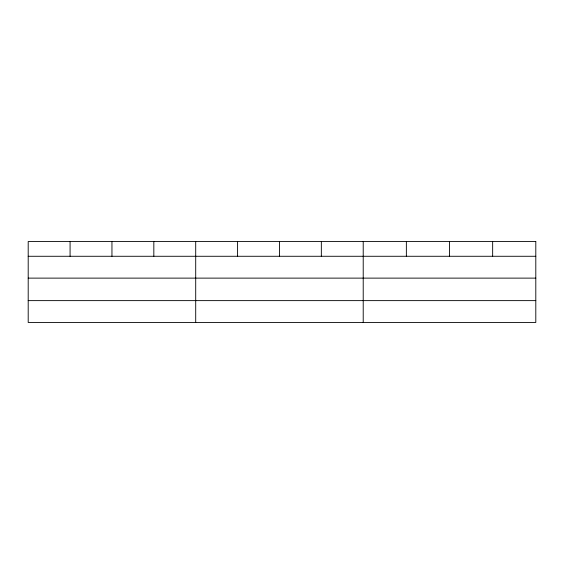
<?xml version="1.0" encoding="UTF-8"?>
<svg xmlns="http://www.w3.org/2000/svg" width="564" height="564" viewBox="0 0 564 564"><rect width="100%" height="100%" fill="white"/><g stroke="black" fill="none" stroke-linecap="round" stroke-linejoin="round"><path stroke-width="0.85" d="M28.2 256.275L535.8 256.275M28.2 278.123L535.8 278.123M28.2 300.626L535.8 300.626M492.654 241.533L492.654 256.275M449.508 241.533L449.508 256.275M406.362 241.533L406.362 256.275M363.216 241.533L363.216 322.467M321.339 241.533L321.339 256.275M279.462 241.533L279.462 256.275M237.585 241.533L237.585 256.275M195.708 241.533L195.708 322.467M153.831 241.533L153.831 256.275M111.954 241.533L111.954 256.275M70.077 241.533L70.077 256.275M535.8 241.533L28.2 241.533L28.2 322.467L535.8 322.467L535.8 241.533"/></g></svg>
